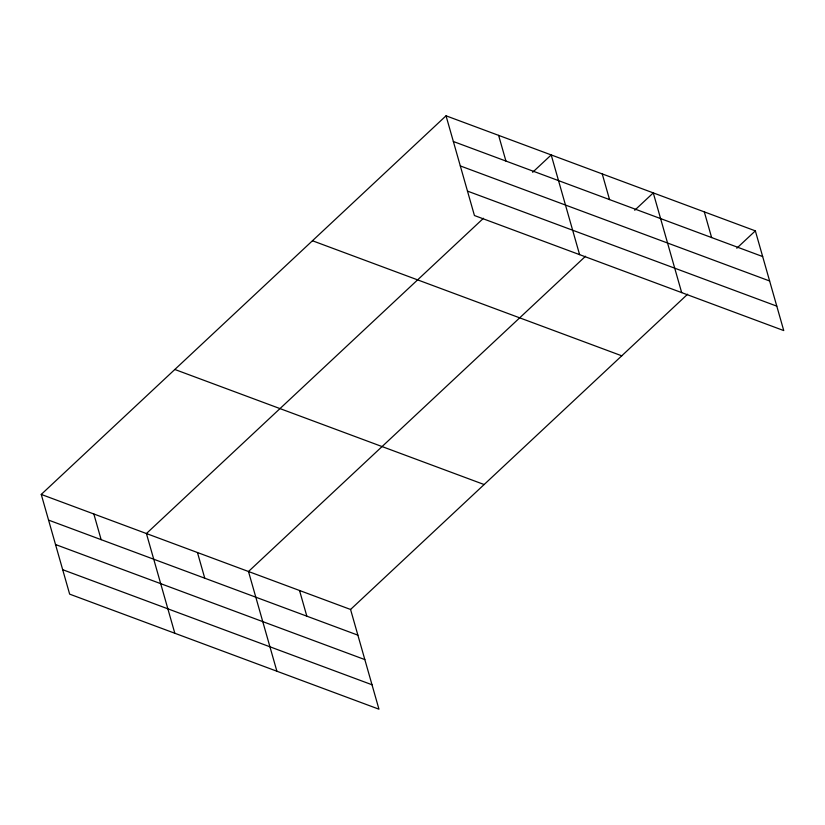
<?xml version="1.0" encoding="UTF-8"?>
<svg xmlns="http://www.w3.org/2000/svg" width="825" height="825" viewBox="0 0 825 825"><rect width="100%" height="100%" fill="white"/><g stroke="black" fill="none" stroke-linecap="round" stroke-linejoin="round"><path stroke-width="1.24" d="M41.25 494.423L350.563 609.469L378.964 709.191L69.651 594.134L41.25 494.423L446.036 115.809L755.349 230.866L783.75 330.577L474.437 215.531L446.036 115.809M483.481 218.264L146.417 533.538L174.818 633.249M532.651 172.281L551.203 154.935L579.604 254.647M585.554 256.235L248.49 571.508L276.891 671.22M634.724 210.251L653.276 192.895L681.677 292.617M350.563 609.469L687.627 294.205M736.797 248.222L755.349 230.866M453.348 141.498L762.661 256.554M460.309 165.928L769.622 280.985M467.476 191.101L776.789 306.147M312.458 240.756L621.772 355.812M174.828 369.476L484.141 484.533M48.562 520.101L357.875 635.157M55.523 544.531L364.836 659.587M62.7 569.704L372.003 684.76M704.313 211.881L711.624 237.569M602.24 173.92L609.551 199.598M498.62 135.372L505.931 161.061M299.527 590.494L306.838 616.172M197.453 552.523L204.765 578.212M93.833 513.975L101.145 539.663"/></g></svg>
